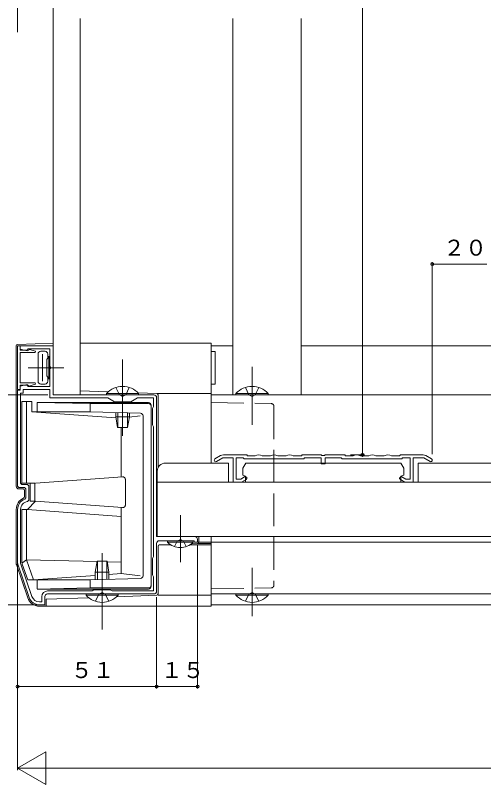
# Model space of a CAD drawing. Units: millimetres, scale not verified. Extents: x -1682 to -296, y -1188 to 1054.
# Drawn here: x -1360 to -1188.2, y 94 to 376.3 of the extents above; entities that cross this region are included whole.
import ezdxf
from ezdxf.enums import TextEntityAlignment as Align

# ---------------------------------------------------------------- set-up
doc = ezdxf.new("R2010")
doc.units = ezdxf.units.MM
doc.header["$LTSCALE"] = 4
for name, pattern in [('CHAIN2', [12, 9, -1, 1, -1]), ('DASHED3', [4, 3, -1]), ('DOUBLE_CHAIN2', [12.8, 9, -1, 0.6, -0.6, 0.6, -1])]:
    doc.linetypes.add(name, pattern=pattern)
for name, color, linetype, lineweight in [('0-3_YKK_11', 7, 'Continuous', 9), ('0-4_YKK_12', 2, 'Continuous', 9), ('0-7_YKK_13', 4, 'Continuous', 9), ('0-8_YKK_D', 6, 'Continuous', 9)]:
    doc.layers.add(name, color=color, linetype=linetype, lineweight=lineweight)
doc.styles.add('ＭＳ ゴシック', font='')
doc.styles.get('ＭＳ ゴシック').set_extended_font_data('MS Gothic')

msp = doc.modelspace()

# ---------------------------------------------------------------- linework, layer by layer
at = {"layer": '0-3_YKK_11'}
for p, q in [((-1358.315, 255.004), (-1359.216, 255.004)), ((-1359.216, 255.004), (-1359.216, 238.996)), ((-1346.209, 255.004), (-1358.315, 255.004)), ((-1346.209, 236.995), (-1346.209, 255.004)), ((-1358.315, 252.603), (-1352.749, 252.603)), ((-1358.315, 241.397), (-1358.315, 252.603)), ((-1355.496, 253.903), (-1347.41, 253.903)), ((-1352.681, 253.116), (-1354.836, 253.693)), ((-1352.749, 252.603), (-1352.681, 253.116)), ((-1347.41, 246.7), (-1347.41, 240.097)), ((-1352.749, 241.397), (-1358.315, 241.397)), ((-1347.41, 240.097), (-1355.496, 240.097)), ((-1355.142, 240.225), (-1352.681, 240.884)), ((-1352.681, 240.884), (-1352.749, 241.397)), ((-1347.41, 238.996), (-1357.215, 238.996)), ((-1347.41, 235.894), (-1347.41, 238.996)), ((-1326.124, 235.894), (-1347.41, 235.894)), ((-1321.438, 236.995), (-1346.209, 236.995)), ((-1309.191, 236.995), (-1319.954, 236.995)), ((-1309.291, 235.894), (-1315.269, 235.894)), ((-1308.19, 184.969), (-1308.19, 235.994)), ((-1309.291, 177.658), (-1309.291, 225.296)), ((-1284.715, 214.716), (-1286.804, 213.51)), ((-1272.08, 214.684), (-1274.854, 214.684)), ((-1266.377, 214.684), (-1269.463, 214.684)), ((-1260.674, 214.684), (-1263.76, 214.684)), ((-1239.136, 214.984), (-1246.317, 214.984)), ((-1230.359, 214.684), (-1233.445, 214.684)), ((-1224.656, 214.684), (-1227.742, 214.684)), ((-1219.046, 214.684), (-1222.039, 214.684)), ((-1207.315, 213.51), (-1209.404, 214.716)), ((-1276.094, 213.583), (-1254.183, 213.583)), ((-1246.309, 213.883), (-1240.456, 213.883)), ((-1240.456, 213.883), (-1240.156, 213.583)), ((-1240.156, 213.583), (-1218.245, 213.583)), ((-1355.114, 203.578), (-1355.114, 198.352)), ((-1356.214, 202.478), (-1356.214, 199.219)), ((-1356.214, 199.219), (-1356.548, 198.747)), ((-1355.114, 198.352), (-1355.555, 197.855)), ((-1359.216, 194.974), (-1359.216, 175.464)), ((-1358.115, 194.974), (-1358.115, 175.464)), ((-1294.183, 184.969), (-1308.19, 184.969)), ((-1308.19, 164.959), (-1308.19, 182.468)), ((-1307.19, 183.468), (-1294.483, 183.468)), ((-1359.053, 174.491), (-1354.997, 162.661)), ((-1358.012, 174.848), (-1353.956, 163.017)), ((-1348.21, 165.059), (-1331.895, 165.059)), ((-1348.21, 163.959), (-1328.5, 163.959)), ((-1331.895, 165.059), (-1331.202, 165.459)), ((-1331.202, 165.459), (-1325.199, 165.459)), ((-1327.9, 163.959), (-1309.191, 163.959)), ((-1325.199, 165.459), (-1324.505, 165.059)), ((-1324.505, 165.059), (-1309.291, 165.059))]:
    msp.add_line(p, q, dxfattribs=at)
for points in [[(-1358.315, 255.004), (-1358.315, 253.837), (-1355.702, 253.136), (-1355.496, 253.903)], [(-1354.836, 253.693), (-1355.214, 253.403), (-1358.315, 253.403), (-1358.315, 255.004)], [(-1347.41, 253.903), (-1347.41, 247.3), (-1347.11, 247.3), (-1347.11, 246.7), (-1347.41, 246.7)], [(-1355.496, 240.097), (-1355.702, 240.864), (-1358.315, 240.164), (-1358.315, 238.797), (-1359.216, 238.797), (-1359.216, 203.478), (-1358.715, 202.978), (-1356.714, 202.978), (-1356.214, 202.478)], [(-1359.216, 238.996), (-1358.315, 238.996), (-1358.315, 240.597), (-1355.433, 240.597), (-1355.142, 240.225)], [(-1357.215, 238.996), (-1357.215, 237.696), (-1358.115, 237.696), (-1358.115, 204.579), (-1357.615, 204.078)], [(-1315.269, 235.894), (-1317.695, 234.494), (-1323.698, 234.494), (-1326.124, 235.894)], [(-1319.954, 236.995), (-1320.233, 236.807), (-1321.16, 236.807), (-1321.438, 236.995)], [(-1309.291, 225.296), (-1309.691, 225.99), (-1309.691, 231.992), (-1309.291, 232.686), (-1309.291, 235.894)], [(-1274.854, 214.684), (-1275.154, 214.984), (-1283.714, 214.984)], [(-1246.317, 214.984), (-1246.596, 214.796), (-1247.523, 214.796), (-1247.802, 214.984), (-1254.763, 214.984), (-1255.064, 214.684), (-1258.057, 214.684)], [(-1236.062, 214.684), (-1238.836, 214.684), (-1239.136, 214.984)], [(-1210.405, 214.984), (-1218.745, 214.984), (-1219.046, 214.684)], [(-1286.254, 212.556), (-1283.956, 213.883), (-1280.076, 213.883), (-1280.076, 204.979), (-1277.036, 204.979), (-1275.349, 205.953)], [(-1275.899, 206.906), (-1277.331, 206.08), (-1278.975, 206.08), (-1278.975, 213.883), (-1276.394, 213.883), (-1276.094, 213.583)], [(-1254.183, 213.583), (-1253.883, 213.883), (-1247.81, 213.883), (-1247.81, 211.682), (-1246.309, 211.682), (-1246.309, 213.883)], [(-1218.77, 205.953), (-1217.083, 204.979), (-1214.043, 204.979), (-1214.043, 213.883), (-1210.163, 213.883), (-1207.865, 212.556)], [(-1218.245, 213.583), (-1217.945, 213.883), (-1215.144, 213.883), (-1215.144, 206.08), (-1216.788, 206.08), (-1218.22, 206.906)], [(-1357.615, 204.078), (-1355.614, 204.078), (-1355.114, 203.578)], [(-1294.483, 183.468), (-1294.26, 182.968), (-1293.183, 182.968), (-1293.183, 183.968)], [(-1309.291, 165.059), (-1309.291, 170.269), (-1309.691, 170.962), (-1309.691, 176.965), (-1309.291, 177.658)], [(-1328.5, 163.959), (-1328.402, 164.323), (-1327.842, 164.173), (-1327.9, 163.959)], [(-1351.212, 159.957), (-1349.211, 159.957), (-1349.211, 162.958)], [(-1351.212, 161.057), (-1350.311, 161.057), (-1350.311, 162.958)]]:
    msp.add_lwpolyline(points, dxfattribs=at)
for centre, radius, start, end in [((-1309.191, 235.994), 1, 0, 90), ((-1283.714, 212.983), 2.001, 90, 119.99998), ((-1270.771, 211.983), 3.002, 64.15807, 115.84192), ((-1265.068, 211.983), 3.002, 64.15807, 115.84192), ((-1259.366, 211.983), 3.002, 64.15807, 115.84192), ((-1234.753, 211.983), 3.002, 64.15807, 115.84192), ((-1229.051, 211.983), 3.002, 64.15807, 115.84192), ((-1223.348, 211.983), 3.002, 64.15807, 115.84192), ((-1210.405, 212.983), 2.001, 60, 90), ((-1286.529, 213.033), 0.55, 119.99998, 300), ((-1207.59, 213.033), 0.55, 239.99998, 60), ((-1275.624, 206.43), 0.55, 300, 119.99998), ((-1218.495, 206.43), 0.55, 60, 239.99998), ((-1355.214, 194.974), 4.002, 109.47121, 180), ((-1355.214, 194.974), 2.901, 96.75612, 180), ((-1294.183, 183.968), 1, 0, 90), ((-1307.19, 182.468), 1, 90, 180), ((-1356.214, 175.464), 3.002, 180, 198.92464), ((-1356.214, 175.464), 1.901, 180, 198.92464), ((-1348.21, 162.958), 2.101, 90, 180), ((-1348.21, 162.958), 1, 90, 180), ((-1309.191, 164.959), 1, 270, 0), ((-1351.212, 163.959), 4.002, 198.92464, 270), ((-1351.212, 163.959), 2.901, 198.92464, 270)]:
    msp.add_arc(centre, radius, start, end, dxfattribs=at)
at = {"layer": '0-4_YKK_12'}
for p, q in [((-1346.209, 375.164), (-1346.209, 236.995)), ((-1336.204, 375.164), (-1336.204, 236.995)), ((-1280.176, 375.164), (-1280.176, 236.995)), ((-1255.163, 375.164), (-1255.163, 236.995)), ((-1288.18, 255.004), (-1288.18, 216.985)), ((-1255.163, 255.004), (-1147.109, 255.004)), ((-1288.18, 236.995), (-984.028, 236.995)), ((-1280.176, 236.995), (-1255.163, 236.995)), ((-1281.877, 211.982), (-1304.988, 211.982)), ((-1281.877, 211.982), (-1281.877, 204.979)), ((-1276.574, 210.082), (-1275.477, 211.982)), ((-1218.642, 211.982), (-1275.477, 211.982)), ((-1217.545, 210.082), (-1218.642, 211.982)), ((-1212.242, 211.982), (-1212.242, 204.979)), ((-1181.827, 211.982), (-1212.242, 211.982)), ((-1307.99, 208.981), (-1307.99, 184.969)), ((-1276.574, 210.082), (-1276.574, 207.544)), ((-1217.545, 210.082), (-1217.545, 207.544)), ((-1276.574, 207.544), (-1275.574, 207.18)), ((-1275.574, 204.979), (-1275.574, 207.18)), ((-1217.545, 207.544), (-1218.545, 207.18)), ((-1218.545, 204.979), (-1218.545, 207.18)), ((-1307.99, 204.979), (-986.029, 204.979)), ((-1307.99, 184.969), (-986.029, 184.969)), ((-1288.18, 184.969), (-1288.18, 159.957)), ((-1288.18, 183.968), (-1288.18, 159.956)), ((-1293.183, 182.968), (-1007.368, 182.968)), ((-1288.18, 163.959), (-984.028, 163.959)), ((-1288.18, 159.957), (-984.028, 159.957))]:
    msp.add_line(p, q, dxfattribs=at)
msp.add_lwpolyline([(-1288.18, 255.004), (-1287.68, 255.004), (-1280.176, 255.004)], dxfattribs=at)
msp.add_arc((-1304.988, 208.981), 3.002, 90, 180, dxfattribs=at)
at = {"layer": '0-7_YKK_13'}
for p, q in [((-1359.716, 255.021), (-1359.716, 203.478)), ((-1359.233, 255.521), (-1346.227, 255.975)), ((-1346.218, 255.976), (-1346.209, 255.976)), ((-1336.204, 255.976), (-1288.18, 255.976)), ((-1288.18, 255.976), (-1288.18, 211.982)), ((-1351.715, 252.002), (-1351.715, 241.997)), ((-1350.714, 253.003), (-1349.149, 253.003)), ((-1350.025, 241.997), (-1350.025, 252.002)), ((-1348.148, 252.002), (-1348.148, 250.499)), ((-1348.51, 250.001), (-1347.71, 251.102)), ((-1348.51, 250.001), (-1348.51, 243.999)), ((-1347.41, 251.102), (-1347.71, 251.102)), ((-1347.71, 251.102), (-1347.71, 242.898)), ((-1347.41, 242.898), (-1347.41, 251.102)), ((-1348.51, 243.999), (-1347.71, 242.898)), ((-1348.148, 243.501), (-1348.148, 241.997)), ((-1347.41, 242.898), (-1347.71, 242.898)), ((-1350.714, 240.997), (-1349.149, 240.997)), ((-1325.954, 238.133), (-1336.204, 238.491)), ((-1314.793, 237.506), (-1326.599, 237.506)), ((-1326.599, 236.995), (-1326.599, 237.506)), ((-1308.173, 237.512), (-1315.029, 237.751)), ((-1314.793, 236.995), (-1314.793, 237.506)), ((-1308.06, 237.495), (-1288.18, 237.495)), ((-1279.076, 236.995), (-1279.076, 237.506)), ((-1267.27, 237.506), (-1279.076, 237.506)), ((-1267.27, 236.995), (-1267.27, 237.506)), ((-1357.615, 234.594), (-1357.615, 204.579)), ((-1357.615, 234.594), (-1354.048, 234.594)), ((-1355.925, 204.579), (-1355.925, 234.594)), ((-1354.048, 234.594), (-1354.048, 230.79)), ((-1314.793, 236.995), (-1326.599, 236.995)), ((-1307.69, 237.012), (-1307.69, 210.289)), ((-1279.076, 236.995), (-1270.671, 236.995)), ((-1267.27, 236.995), (-1275.674, 236.995)), ((-1352.065, 234.184), (-1352.065, 230.79)), ((-1352.065, 234.184), (-1332.59, 233.792)), ((-1311.192, 234.184), (-1352.065, 234.184)), ((-1311.192, 233.792), (-1332.59, 233.792)), ((-1310.191, 166.76), (-1310.191, 233.183)), ((-1332.59, 230.79), (-1354.048, 230.79)), ((-1323.198, 228.991), (-1323.198, 230.528)), ((-1323.198, 228.991), (-1318.195, 228.991)), ((-1322.497, 224.989), (-1323.198, 228.991)), ((-1322.447, 230.507), (-1322.447, 224.989)), ((-1318.945, 230.409), (-1318.945, 224.989)), ((-1318.895, 224.989), (-1318.195, 228.991)), ((-1318.195, 230.388), (-1318.195, 228.991)), ((-1313.193, 229.276), (-1313.193, 170.624)), ((-1318.895, 224.989), (-1322.497, 224.989)), ((-1352.923, 204.579), (-1357.615, 204.579)), ((-1354.613, 204.579), (-1354.613, 197.975)), ((-1352.923, 204.579), (-1352.923, 197.975)), ((-1358.715, 202.478), (-1357.215, 202.478)), ((-1356.714, 199.559), (-1356.714, 201.978)), ((-1352.602, 197.975), (-1355.604, 194.974)), ((-1354.613, 197.975), (-1352.923, 197.975)), ((-1359.716, 194.974), (-1359.716, 175.031)), ((-1355.604, 194.974), (-1357.615, 194.974)), ((-1357.615, 194.974), (-1357.615, 175.564)), ((-1355.925, 176.502), (-1355.925, 194.974)), ((-1292.682, 184.969), (-1292.682, 182.951)), ((-1307.69, 181.461), (-1307.69, 163.95)), ((-1307.319, 181.944), (-1302.927, 181.944)), ((-1303.17, 182.101), (-1307.207, 181.96)), ((-1304.188, 183.468), (-1304.188, 182.957)), ((-1304.188, 183.468), (-1297.485, 183.468)), ((-1304.188, 182.957), (-1297.485, 182.957)), ((-1294.783, 183.468), (-1301.487, 183.468)), ((-1294.783, 182.957), (-1301.487, 182.957)), ((-1296.044, 181.944), (-1288.18, 181.944)), ((-1293.165, 182.451), (-1295.432, 182.372)), ((-1294.783, 183.468), (-1294.783, 182.957)), ((-1293.053, 182.468), (-1288.18, 182.468)), ((-1288.18, 182.968), (-1288.18, 159.413)), ((-1357.615, 175.231), (-1355.925, 176.502)), ((-1355.925, 176.502), (-1353.39, 169.109)), ((-1330.001, 175.965), (-1330.701, 171.962)), ((-1326.399, 175.965), (-1330.001, 175.965)), ((-1329.951, 169.183), (-1329.951, 175.965)), ((-1326.449, 169.281), (-1326.449, 175.965)), ((-1326.399, 175.965), (-1325.699, 171.962)), ((-1359.662, 174.706), (-1355.47, 162.497)), ((-1357.507, 174.915), (-1355.516, 169.109)), ((-1332.59, 169.109), (-1314.165, 169.624)), ((-1330.701, 171.962), (-1330.701, 169.162)), ((-1330.701, 171.962), (-1325.699, 171.962)), ((-1325.699, 169.302), (-1325.699, 171.962)), ((-1332.59, 169.109), (-1355.516, 169.109)), ((-1352.065, 169.109), (-1352.065, 165.759)), ((-1352.065, 169.109), (-1352.065, 167.309)), ((-1332.59, 166.108), (-1332.59, 169.109)), ((-1352.065, 165.75), (-1332.59, 166.142)), ((-1311.192, 165.75), (-1352.065, 165.75)), ((-1334.103, 163.959), (-1334.103, 163.447)), ((-1322.297, 163.959), (-1334.103, 163.959)), ((-1311.192, 166.142), (-1332.59, 166.142)), ((-1322.297, 163.959), (-1322.297, 163.447)), ((-1275.624, 161.241), (-1274.323, 163.907)), ((-1274.323, 163.907), (-1273.173, 164.519)), ((-1272.022, 163.907), (-1273.173, 164.519)), ((-1270.721, 161.241), (-1272.022, 163.907)), ((-1333.153, 162.569), (-1348.71, 162.026)), ((-1348.71, 162.026), (-1348.71, 159.922)), ((-1322.297, 163.447), (-1334.103, 163.447)), ((-1308.181, 163.441), (-1322.819, 162.93)), ((-1307.69, 163.458), (-1288.18, 163.458)), ((-1279.075, 163.447), (-1270.671, 163.447)), ((-1267.27, 163.447), (-1275.674, 163.447)), ((-1351.212, 159.456), (-1349.219, 159.422)), ((-1349.219, 159.422), (-1288.18, 159.422))]:
    msp.add_line(p, q, dxfattribs=at)
at = {"layer": '0-7_YKK_13', "linetype": 'DASHED3'}
for p, q in [((-1288.18, 252.974), (-1286.679, 252.974)), ((-1286.679, 252.974), (-1286.679, 240.968)), ((-1286.679, 240.968), (-1288.18, 240.968)), ((-1323.148, 239.713), (-1321.847, 237.046)), ((-1318.245, 239.713), (-1319.546, 237.046)), ((-1275.624, 239.713), (-1274.323, 237.046)), ((-1270.721, 239.713), (-1272.022, 237.046)), ((-1321.847, 237.046), (-1320.696, 236.434)), ((-1319.546, 237.046), (-1320.696, 236.434)), ((-1274.323, 237.046), (-1273.173, 236.434)), ((-1272.022, 237.046), (-1273.173, 236.434)), ((-1288.18, 234.194), (-1266.152, 233.809)), ((-1265.169, 232.809), (-1265.169, 167.144)), ((-1300.636, 183.262), (-1299.486, 183.874)), ((-1298.335, 183.262), (-1299.486, 183.874)), ((-1301.587, 181.313), (-1300.636, 183.262)), ((-1297.385, 181.313), (-1298.335, 183.262)), ((-1330.651, 161.241), (-1329.351, 163.907)), ((-1329.351, 163.907), (-1328.2, 164.519)), ((-1327.049, 163.907), (-1328.2, 164.519)), ((-1325.749, 161.241), (-1327.049, 163.907)), ((-1288.18, 165.759), (-1266.152, 166.144)), ((-1279.075, 163.959), (-1279.075, 163.447)), ((-1279.075, 163.959), (-1270.671, 163.959)), ((-1267.27, 163.959), (-1275.674, 163.959)), ((-1267.27, 163.959), (-1267.27, 163.447))]:
    msp.add_line(p, q, dxfattribs=at)
at = {"layer": '0-7_YKK_13', "linetype": 'CHAIN2'}
for p, q in [((-1320.696, 250.001), (-1320.696, 221.987)), ((-1355.345, 247), (-1342.254, 247)), ((-1273.173, 247.354), (-1273.173, 225.964)), ((-1299.486, 175.646), (-1299.486, 192.828)), ((-1328.2, 150.952), (-1328.2, 178.966)), ((-1273.173, 155.826), (-1273.173, 173.587))]:
    msp.add_line(p, q, dxfattribs=at)
at = {"layer": '0-7_YKK_13', "linetype": 'DOUBLE_CHAIN2'}
for p, q in [((-1354.048, 230.79), (-1323.135, 228.634)), ((-1318.223, 228.833), (-1314.193, 229.276)), ((-1321.241, 224.989), (-1321.241, 206.896)), ((-1352.602, 204.579), (-1320.744, 206.933)), ((-1319.67, 205.935), (-1319.67, 196.619)), ((-1352.602, 197.975), (-1320.744, 195.621)), ((-1355.604, 194.974), (-1321.241, 192.399)), ((-1321.241, 195.658), (-1321.241, 171.398)), ((-1355.925, 176.502), (-1330.022, 175.846)), ((-1326.362, 175.753), (-1321.241, 175.624)), ((-1353.39, 169.109), (-1330.701, 170.724)), ((-1325.699, 171.081), (-1321.241, 171.398)), ((-1321.241, 171.398), (-1314.193, 170.624))]:
    msp.add_line(p, q, dxfattribs=at)
at = {"layer": '0-7_YKK_13'}
msp.add_lwpolyline([(-1332.59, 233.792), (-1332.59, 230.79), (-1314.165, 230.276)], dxfattribs=at)
for centre, radius, start, end in [((-1359.216, 255.021), 0.5, 91.99998, 180), ((-1350.714, 252.002), 1, 90, 180), ((-1349.149, 252.002), 1, 0, 90), ((-1350.714, 241.997), 1, 180, 270), ((-1349.149, 241.997), 1, 270, 0), ((-1320.696, 232.075), 8.021, 42.6167, 137.38329), ((-1273.173, 232.075), 8.021, 42.6167, 137.38329), ((-1308.19, 237.012), 0.5, 0, 88), ((-1311.192, 233.183), 1, 0, 90), ((-1311.192, 232.791), 1, 0, 90), ((-1314.193, 229.276), 1, 0, 88.40042), ((-1358.715, 203.478), 1, 180, 270), ((-1357.215, 201.978), 0.5, 0, 90), ((-1355.214, 194.974), 4.502, 113.57817, 180), ((-1357.215, 199.559), 0.5, 293.57817, 0), ((-1307.19, 181.461), 0.5, 91.99998, 180), ((-1299.486, 187.518), 6.551, 224.12695, 315.87303), ((-1293.183, 182.951), 0.5, 272, 0), ((-1355.614, 175.564), 2.001, 180, 198.92464), ((-1358.715, 175.031), 1, 180, 198.94833), ((-1314.193, 170.624), 1, 271.59956, 0), ((-1311.192, 167.142), 1, 270, 0), ((-1311.192, 166.75), 1, 270, 0), ((-1308.19, 163.95), 0.5, 270.99998, 0), ((-1351.212, 163.959), 4.502, 198.92464, 270), ((-1328.2, 168.878), 8.021, 222.6167, 317.38329), ((-1273.173, 168.878), 8.021, 222.61685, 317.38329), ((-1349.211, 159.922), 0.5, 268.99998, 0)]:
    msp.add_arc(centre, radius, start, end, dxfattribs=at)
at = {"layer": '0-7_YKK_13', "linetype": 'DASHED3'}
for centre, start, end in [((-1266.169, 232.809), 0, 89), ((-1266.169, 167.144), 270.99998, 0)]:
    msp.add_arc(centre, 1, start, end, dxfattribs=at)
at = {"layer": '0-7_YKK_13', "linetype": 'DOUBLE_CHAIN2'}
for centre, start, end in [((-1320.67, 205.935), 0, 94.22598), ((-1320.67, 196.619), 265.774, 0)]:
    msp.add_arc(centre, 1, start, end, dxfattribs=at)
at = {"layer": '0-8_YKK_D'}
for p, q in [((-1232.664, 578.165), (-1232.664, 214.984)), ((-1359.216, 370.148), (-1359.216, 498.391)), ((-1359.216, 370.148), (-1359.216, 393.888)), ((-1346.209, 370.155), (-1346.209, 393.888)), ((-1207.04, 215.283), (-1207.04, 285.754)), ((-1207.04, 285.004), (-1187.03, 285.004)), ((-1348.159, 236.995), (-1387.965, 236.995)), ((-1237.106, 214.984), (-1231.914, 214.984)), ((-1359.216, 192.724), (-1359.216, 129.207)), ((-1293.183, 181.718), (-1293.183, 129.207)), ((-1359.216, 173.214), (-1359.216, 99.207)), ((-1308.19, 162.709), (-1308.19, 129.207)), ((-1353.462, 159.957), (-1447.965, 159.957)), ((-1351.761, 159.957), (-1417.965, 159.957)), ((-1359.216, 129.957), (-1308.19, 129.957)), ((-1293.183, 129.957), (-1308.19, 129.957)), ((-1359.216, 99.957), (-1348.823, 105.956)), ((-1348.823, 93.957), (-1348.823, 105.956)), ((-1359.216, 99.957), (-1348.823, 93.957)), ((-1359.216, 99.957), (-984.028, 99.957))]:
    msp.add_line(p, q, dxfattribs=at)
for centre, start, end in [((-1207.04, 285.004), 0, 180), ((-1207.04, 285.004), 180, 0), ((-1232.664, 214.984), 0, 180), ((-1232.664, 214.984), 180, 0), ((-1359.216, 129.957), 0, 180), ((-1359.216, 129.957), 180, 0), ((-1308.19, 129.957), 0, 180), ((-1308.19, 129.957), 0, 180), ((-1308.19, 129.957), 180, 0), ((-1308.19, 129.957), 180, 0), ((-1293.183, 129.957), 0, 180), ((-1293.183, 129.957), 180, 0)]:
    msp.add_arc(centre, 0.562, start, end, dxfattribs=at)

# ---------------------------------------------------------------- texts
at = {"layer": '0-8_YKK_D', "color": 4, "style": 'ＭＳ ゴシック'}
for s, p in [('２０', (-1203.007, 286.354)), ('５１', (-1339.675, 131.306)), ('１５', (-1306.659, 131.306))]:
    msp.add_text(s, height=5.865, dxfattribs=at).set_placement(p, align=Align.BOTTOM_LEFT)

doc.saveas('drawing.dxf')
